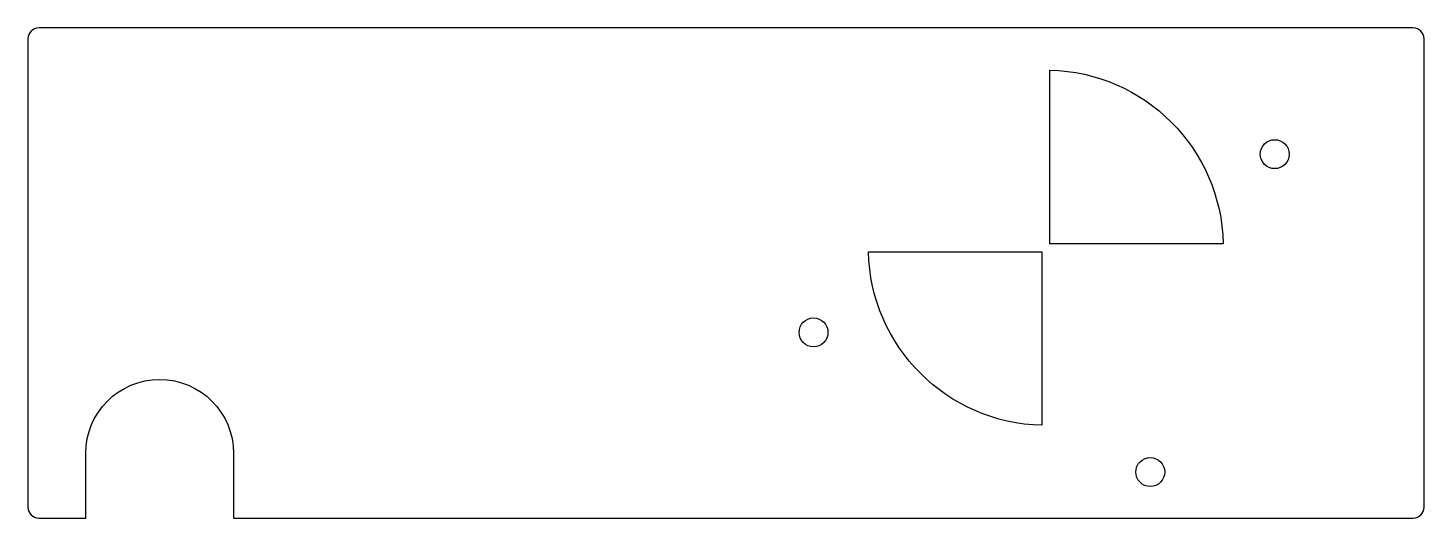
# Model space of a CAD drawing. Header units: millimetres. Extents: x -161 to 46, y 10 to 83.
import ezdxf

# ---------------------------------------------------------------- set-up
doc = ezdxf.new("R2010")
doc.units = ezdxf.units.MM
doc.layers.get('0').update_dxf_attribs({"linetype": 'CONTINUOUS'})

msp = doc.modelspace()

# ---------------------------------------------------------------- linework, layer by layer
for points in [[(-130.83, 19.43), (-130.83, 9.83), (44.67, 9.83, 0.414214), (46.27, 11.43), (46.27, 81.06, 0.414214), (44.67, 82.66), (-159.83, 82.66, 0.414214), (-161.43, 81.06), (-161.43, 11.43, 0.414214), (-159.83, 9.83), (-152.83, 9.83), (-152.83, 19.43, -1)], [(16.39, 50.6), (-9.4, 50.6), (-9.4, 76.39, -0.400961)], [(-36.39, 49.41), (-10.59, 49.41), (-10.59, 23.61, -0.401157)]]:
    msp.add_lwpolyline(points, format="xyb", close=True)
for centre in [(24.05, 63.9), (-44.56, 37.42), (5.54, 16.67)]:
    msp.add_circle(centre, 2.15)

doc.saveas('drawing.dxf')
